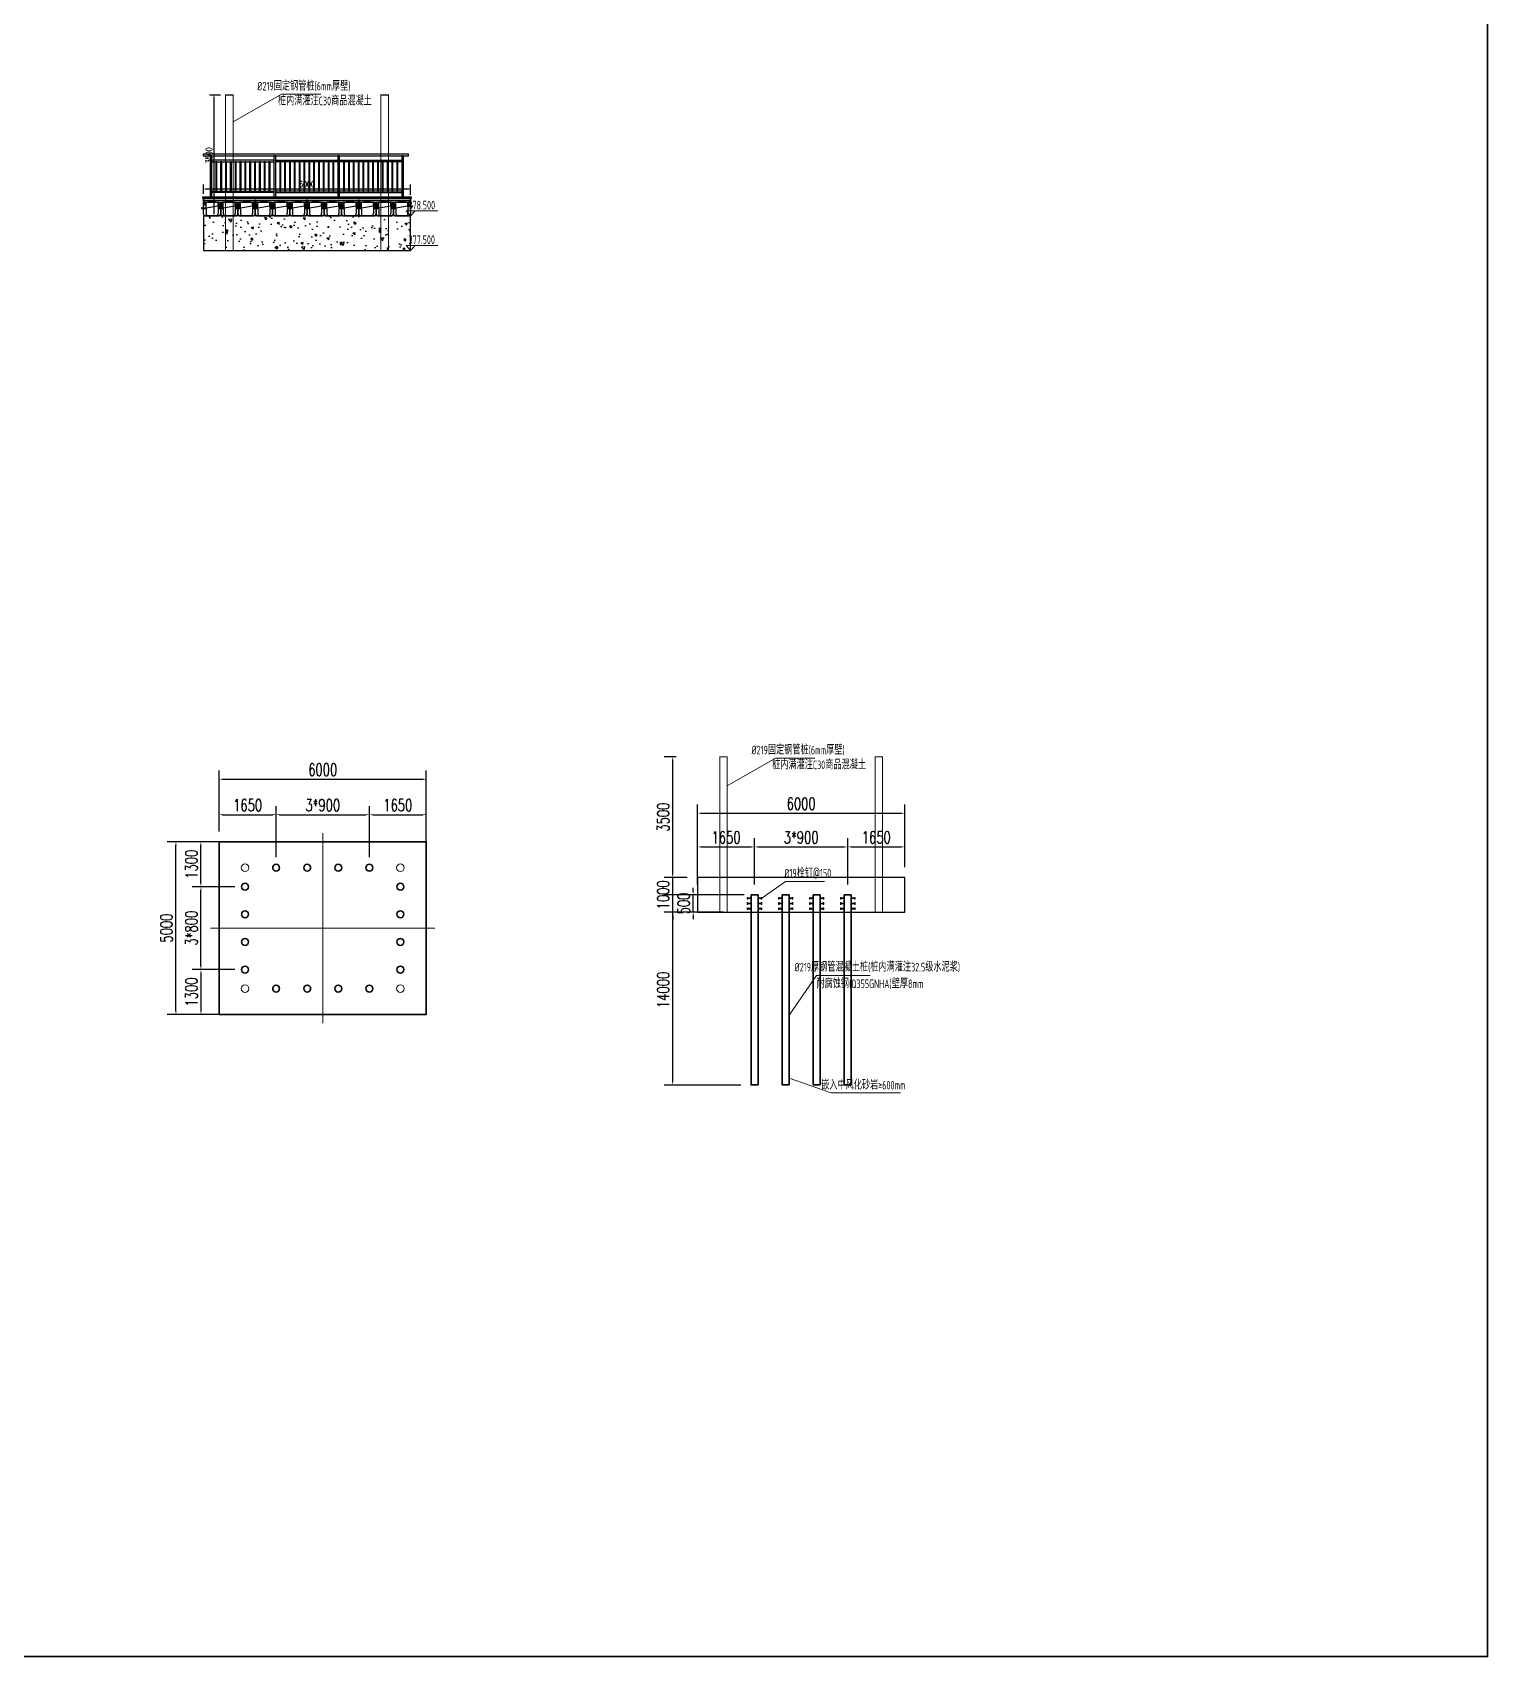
# Model space of a CAD drawing. Header units: millimetres. Extents: x -2430464 to 225692, y -180 to 1805330.
# Drawn here: x -767638 to -725498, y 716932 to 763958 of the extents above; entities that cross this region are included whole.
import ezdxf

# ---------------------------------------------------------------- set-up
doc = ezdxf.new("R2010")
doc.units = ezdxf.units.MM
doc.header["$LTSCALE"] = 1000
doc.linetypes.add('ACAD_ISO04W100', pattern=[30, 24, -3, 0, -3])
doc.layers.get('0').update_dxf_attribs({"linetype": 'CONTINUOUS'})
doc.layers.get('DEFPOINTS').update_dxf_attribs({"linetype": 'CONTINUOUS'})
for name, color, linetype in [('FT', 251, 'CONTINUOUS'), ('W-FLOAT_BOWL浮筒', 253, 'CONTINUOUS'), ('W-MOUNTING固定方式', 5, 'CONTINUOUS'), ('W-PLASTIC_RAILINGS塑木栏杆', 6, 'CONTINUOUS'), ('W-STEEL_FRAME钢架', 3, 'CONTINUOUS'), ('W-STEEL_KEEL钢龙骨', 5, 'CONTINUOUS'), ('W-WOOD_FLOOR木地板', 30, 'CONTINUOUS'), ('建筑', 7, 'CONTINUOUS')]:
    doc.layers.add(name, color=color, linetype=linetype)
for name, color, linetype, lineweight in [('工作线', 1, 'CONTINUOUS', 35), ('标注', 3, 'CONTINUOUS', 15), ('结构粗线', 4, 'CONTINUOUS', 35), ('结构细线', 7, 'CONTINUOUS', 18), ('轴线', 6, 'ACAD_ISO04W100', 13)]:
    doc.layers.add(name, color=color, linetype=linetype, lineweight=lineweight)
doc.styles.add('civil', font='tssdeng.shx', dxfattribs={"width": 0.7, "bigfont": 'hztxt.shx'})
doc.styles.add('STANDARD_T3', font='simplex.shx', dxfattribs={"width": 0.7, "bigfont": 'gbcbig.shx'})
doc.dimstyles.new('W&&100', dxfattribs={"dimtxt": 350, "dimasz": 100, "dimexe": 250, "dimexo": 300, "dimgap": 100, "dimtad": 1, "dimdec": 0, "dimzin": 0, "dimdsep": 46, "dimtxsty": 'STANDARD_T3', "dimcen": 0.09, "dimclrd": 1, "dimclre": 1, "dimclrt": 7, "dimazin": 2, "dimtfac": 1, "dimtdec": 0, "dimtix": 1, "dimtmove": 2, "dimatfit": 3, "dimfxl": 0, "dimtolj": 1, "dimtzin": 0, "dimarcsym": 0})
doc.dimstyles.new('W&&50', dxfattribs={"dimtxt": 175, "dimasz": 50, "dimexe": 125, "dimexo": 150, "dimgap": 50, "dimtad": 1, "dimdec": 0, "dimzin": 0, "dimdsep": 46, "dimtxsty": 'STANDARD_T3', "dimcen": 0.09, "dimclrd": 1, "dimclre": 1, "dimclrt": 7, "dimazin": 2, "dimtfac": 1, "dimtdec": 0, "dimtix": 1, "dimtmove": 2, "dimatfit": 3, "dimfxl": 0, "dimtolj": 1, "dimtzin": 0, "dimarcsym": 0})

# ---------------------------------------------------------------- blocks, each defined once
blk = doc.blocks.new('blhft')
at = {"layer": 'FT', "ltscale": 0.5}
for p, q in [((-302, 230), (-302, 220)), ((302, 284), (302, 274))]:
    blk.add_line(p, q, dxfattribs=at)
at = {"layer": 'FT'}
for p, q in [((-302, 226), (-174, 226)), ((-298, 234), (-184, 234)), ((-298, 216), (-184, 216)), ((-250, 234), (-250, 375)), ((-250, 70), (-250, 216)), ((-230, 395), (230, 395)), ((-208, 397), (208, 397)), ((-208, 397), (-208, 395)), ((-180, 0), (180, 0)), ((-174, 244), (-174, 375)), ((174, 280), (-174, 226)), ((-174, 206), (-174, 70)), ((174, 298), (174, 375)), ((174, 280), (302, 280)), ((174, 260), (174, 70)), ((184, 288), (298, 288)), ((184, 270), (298, 270)), ((208, 397), (208, 395)), ((250, 375), (250, 288)), ((250, 270), (250, 70))]:
    blk.add_line(p, q, dxfattribs=at)
at = {"layer": 'FT', "ltscale": 0.5}
for centre, start, end in [((-298, 230), 90, 180), ((298, 284), 0, 90)]:
    blk.add_arc(centre, 4, start, end, dxfattribs=at)
at = {"layer": 'FT'}
for centre, radius, start, end in [((-298, 220), 4, 180, 270), ((-230, 375), 20, 90, 180), ((-180, 70), 70, 180, 270), ((0, -1768), 2175, 84.5043, 95.4957), ((-184, 244), 10, 270, 0), ((-184, 206), 10, 0, 90), ((-154, 375), 20, 90, 180), ((-104, 70), 70, 180, 270), ((104, 70), 70, 270, 0), ((154, 375), 20, 0, 90), ((184, 298), 10, 180, 270), ((184, 260), 10, 90, 180), ((180, 70), 70, 270, 0), ((230, 375), 20, 0, 90), ((298, 274), 4, 270, 0)]:
    blk.add_arc(centre, radius, start, end, dxfattribs=at)
at = {"layer": 'FT', "extrusion": (0, 0, -1)}
blk.add_ellipse((-212, 375), major_axis=(-30.4, 0), ratio=0.921809, start_param=3.141593, end_param=6.283185, dxfattribs=at)
at = {"layer": 'FT'}
blk.add_ellipse((-212, 320), major_axis=(-16, 0), ratio=0.75, dxfattribs=at)
blk.add_ellipse((212, 375), major_axis=(30.4, 0.1), ratio=0.921809, start_param=3.141593, end_param=6.283185, dxfattribs=at)
at = {"layer": 'FT', "extrusion": (0, 0, -1)}
blk.add_ellipse((212, 320), major_axis=(16, 0), ratio=0.75, dxfattribs=at)
blk = doc.blocks.new('*U233')
at = {"layer": 'FT'}
blk.add_blockref('blhft', (0, -204), dxfattribs=at)
blk = doc.blocks.new('*U234')
at = {"layer": 'W-FLOAT_BOWL浮筒', "color": 0, "linetype": 'ByBlock', "lineweight": -2, "transparency": 16777216}
for p in [(0, 0), (500, 0), (1000, 0), (1500, 0), (2000, 0), (2500, 0), (3000, 0), (3500, 0), (4000, 0), (4500, 0), (5000, 0), (5500, 0)]:
    blk.add_blockref('*U233', p, dxfattribs=at)
blk = doc.blocks.new('*U231')
at = {"layer": 'W-STEEL_FRAME钢架'}
for points in [[(-20, 30), (-20, -30), (20, -30), (20, 30)], [(-17, 27), (-17, -27), (17, -27), (17, 27)]]:
    blk.add_lwpolyline(points, close=True, dxfattribs=at)
blk = doc.blocks.new('*U232')
at = {"layer": '建筑', "color": 0, "linetype": 'ByBlock', "lineweight": -2, "transparency": 16777216}
for p in [(0, 0), (1500, 0), (3000, 0)]:
    blk.add_blockref('*U231', p, dxfattribs=at)
blk = doc.blocks.new('*D244')
at = {"layer": 'DEFPOINTS', "color": 0, "transparency": 16777216}
for p in [(-762688, 759133), (-756688, 759427), (-756688, 759103)]:
    blk.add_point(p, dxfattribs=at)
at = {"layer": 'W-STEEL_FRAME钢架', "color": 1, "lineweight": -2, "transparency": 16777216}
for p, q in [((-762688, 759283), (-762688, 759552)), ((-756688, 759253), (-756688, 759552)), ((-762638, 759427), (-756738, 759427))]:
    blk.add_line(p, q, dxfattribs=at)
at = {"layer": 'W-STEEL_FRAME钢架', "color": 1, "transparency": 16777216}
for points in [[(-762638, 759436), (-762638, 759419), (-762688, 759427)], [(-756738, 759436), (-756738, 759419), (-756688, 759427)]]:
    blk.add_solid(points, dxfattribs=at)
at = {"layer": 'W-STEEL_FRAME钢架', "color": 7, "transparency": 16777216, "insert": (-759688, 759565), "char_height": 175, "attachment_point": 5, "style": 'STANDARD_T3'}
blk.add_mtext('\\A1;6000', dxfattribs=at)
blk = doc.blocks.new('dwwqq132')
at = {"layer": '结构细线'}
for p, q in [((82537, 14606), (82587, 14606)), ((82537, 14606), (82537, 14586)), ((82537, 14586), (82587, 14586)), ((82587, 14606), (82587, 14586))]:
    blk.add_line(p, q, dxfattribs=at)
blk.add_lwpolyline([(82552, 14496), (82572, 14496), (82572, 14586), (82552, 14586), (82552, 14496)], dxfattribs=at)
blk = doc.blocks.new('*U265')
at = {"layer": '结构粗线'}
blk.add_lwpolyline([(100, 2753), (-100, 2753), (-100, -2753), (100, -2753)], close=True, dxfattribs=at)
at = {"layer": '结构细线', "xscale": -1, "rotation": 90.00000000291814}
for p in [(14396, 85215), (14396, 85065), (14396, 84915)]:
    blk.add_blockref('dwwqq132', p, dxfattribs=at)
at = {"layer": '结构细线', "rotation": 269.9999999970818}
for p in [(-14396, 85215), (-14396, 85065), (-14396, 84915)]:
    blk.add_blockref('dwwqq132', p, dxfattribs=at)
blk = doc.blocks.new('*U266')
at = {"layer": '建筑', "color": 0, "linetype": 'ByBlock', "lineweight": -2, "transparency": 16777216}
for p in [(0, 0), (900, 0), (1800, 0), (2700, 0)]:
    blk.add_blockref('*U265', p, dxfattribs=at)
blk = doc.blocks.new('*D267')
at = {"layer": 'DEFPOINTS', "color": 0, "transparency": 16777216}
for p in [(-746726, 740375), (-748376, 738988), (-746726, 738988)]:
    blk.add_point(p, dxfattribs=at)
at = {"layer": '建筑', "color": 1, "lineweight": -2, "transparency": 16777216}
for p, q in [((-748376, 739288), (-748376, 740625)), ((-748276, 740375), (-746826, 740375)), ((-746726, 739288), (-746726, 740625))]:
    blk.add_line(p, q, dxfattribs=at)
at = {"layer": '建筑', "color": 1, "transparency": 16777216}
for points in [[(-748276, 740391), (-748276, 740358), (-748376, 740375)], [(-746826, 740391), (-746826, 740358), (-746726, 740375)]]:
    blk.add_solid(points, dxfattribs=at)
at = {"layer": '建筑', "color": 7, "transparency": 16777216, "insert": (-747551, 740650), "char_height": 350, "attachment_point": 5, "style": 'STANDARD_T3'}
blk.add_mtext('\\A1;1650', dxfattribs=at)
blk = doc.blocks.new('*D268')
at = {"layer": 'DEFPOINTS', "color": 0, "transparency": 16777216}
for p in [(-744026, 740375), (-746726, 738988), (-744026, 738988)]:
    blk.add_point(p, dxfattribs=at)
at = {"layer": '建筑', "color": 1, "lineweight": -2, "transparency": 16777216}
for p, q in [((-746726, 739288), (-746726, 740625)), ((-746626, 740375), (-744126, 740375)), ((-744026, 739288), (-744026, 740625))]:
    blk.add_line(p, q, dxfattribs=at)
at = {"layer": '建筑', "color": 1, "transparency": 16777216}
for points in [[(-746626, 740391), (-746626, 740358), (-746726, 740375)], [(-744126, 740391), (-744126, 740358), (-744026, 740375)]]:
    blk.add_solid(points, dxfattribs=at)
at = {"layer": '建筑', "color": 7, "transparency": 16777216, "insert": (-745376, 740650), "char_height": 350, "attachment_point": 5, "style": 'STANDARD_T3'}
blk.add_mtext('\\A1;3*900', dxfattribs=at)
blk = doc.blocks.new('*D269')
at = {"layer": 'DEFPOINTS', "color": 0, "transparency": 16777216}
for p in [(-742376, 740375), (-742376, 739488), (-744026, 738988)]:
    blk.add_point(p, dxfattribs=at)
at = {"layer": '建筑', "color": 1, "lineweight": -2, "transparency": 16777216}
for p, q in [((-744026, 739288), (-744026, 740625)), ((-743926, 740375), (-742476, 740375)), ((-742376, 739788), (-742376, 740625))]:
    blk.add_line(p, q, dxfattribs=at)
at = {"layer": '建筑', "color": 1, "transparency": 16777216}
for points in [[(-743926, 740391), (-743926, 740358), (-744026, 740375)], [(-742476, 740391), (-742476, 740358), (-742376, 740375)]]:
    blk.add_solid(points, dxfattribs=at)
at = {"layer": '建筑', "color": 7, "transparency": 16777216, "insert": (-743201, 740650), "char_height": 350, "attachment_point": 5, "style": 'STANDARD_T3'}
blk.add_mtext('\\A1;1650', dxfattribs=at)
blk = doc.blocks.new('*D270')
at = {"layer": 'DEFPOINTS', "color": 0, "transparency": 16777216}
for p in [(-749097, 739488), (-748376, 739488), (-748376, 738488)]:
    blk.add_point(p, dxfattribs=at)
at = {"layer": '建筑', "color": 1, "lineweight": -2, "transparency": 16777216}
for p, q in [((-748676, 739488), (-749347, 739488)), ((-749097, 739588), (-749097, 739688)), ((-749097, 738488), (-749097, 739488)), ((-748676, 738488), (-749347, 738488)), ((-749097, 738388), (-749097, 738288))]:
    blk.add_line(p, q, dxfattribs=at)
at = {"layer": '建筑', "color": 1, "transparency": 16777216}
for points in [[(-749114, 739588), (-749081, 739588), (-749097, 739488)], [(-749114, 738388), (-749081, 738388), (-749097, 738488)]]:
    blk.add_solid(points, dxfattribs=at)
at = {"layer": '建筑', "color": 7, "transparency": 16777216, "insert": (-749372, 738988), "char_height": 350, "attachment_point": 5, "rotation": 90, "style": 'STANDARD_T3'}
blk.add_mtext('\\A1;1000', dxfattribs=at)
blk = doc.blocks.new('*D271')
at = {"layer": 'DEFPOINTS', "color": 0, "transparency": 16777216}
for p in [(-748504, 738988), (-746726, 738988), (-747330, 738488)]:
    blk.add_point(p, dxfattribs=at)
at = {"layer": '建筑', "color": 1, "lineweight": -2, "transparency": 16777216}
for p, q in [((-747026, 738988), (-748754, 738988)), ((-748504, 739088), (-748504, 739188)), ((-748504, 738488), (-748504, 738988)), ((-747630, 738488), (-748754, 738488)), ((-748504, 738388), (-748504, 738288))]:
    blk.add_line(p, q, dxfattribs=at)
at = {"layer": '建筑', "color": 1, "transparency": 16777216}
for points in [[(-748521, 739088), (-748488, 739088), (-748504, 738988)], [(-748521, 738388), (-748488, 738388), (-748504, 738488)]]:
    blk.add_solid(points, dxfattribs=at)
at = {"layer": '建筑', "color": 7, "transparency": 16777216, "insert": (-748779, 738738), "char_height": 350, "attachment_point": 5, "rotation": 90, "style": 'STANDARD_T3'}
blk.add_mtext('\\A1;500', dxfattribs=at)
blk = doc.blocks.new('*D272')
at = {"layer": 'DEFPOINTS', "color": 0, "transparency": 16777216}
for p in [(-742376, 741351), (-748376, 739988), (-742376, 739988)]:
    blk.add_point(p, dxfattribs=at)
at = {"layer": '建筑', "color": 1, "lineweight": -2, "transparency": 16777216}
for p, q in [((-748376, 740288), (-748376, 741601)), ((-748276, 741351), (-742476, 741351)), ((-742376, 740288), (-742376, 741601))]:
    blk.add_line(p, q, dxfattribs=at)
at = {"layer": '建筑', "color": 1, "transparency": 16777216}
for points in [[(-748276, 741367), (-748276, 741334), (-748376, 741351)], [(-742476, 741367), (-742476, 741334), (-742376, 741351)]]:
    blk.add_solid(points, dxfattribs=at)
at = {"layer": '建筑', "color": 7, "transparency": 16777216, "insert": (-745376, 741626), "char_height": 350, "attachment_point": 5, "style": 'STANDARD_T3'}
blk.add_mtext('\\A1;6000', dxfattribs=at)
blk = doc.blocks.new('*D273')
at = {"layer": 'DEFPOINTS', "color": 0, "transparency": 16777216}
for p in [(-760582, 741309), (-762232, 740524), (-760582, 739774)]:
    blk.add_point(p, dxfattribs=at)
at = {"layer": '建筑', "color": 1, "lineweight": -2, "transparency": 16777216}
for p, q in [((-762232, 740824), (-762232, 741559)), ((-762132, 741309), (-760682, 741309)), ((-760582, 740074), (-760582, 741559))]:
    blk.add_line(p, q, dxfattribs=at)
at = {"layer": '建筑', "color": 1, "transparency": 16777216}
for points in [[(-762132, 741325), (-762132, 741292), (-762232, 741309)], [(-760682, 741325), (-760682, 741292), (-760582, 741309)]]:
    blk.add_solid(points, dxfattribs=at)
at = {"layer": '建筑', "color": 7, "transparency": 16777216, "insert": (-761407, 741584), "char_height": 350, "attachment_point": 5, "style": 'STANDARD_T3'}
blk.add_mtext('\\A1;1650', dxfattribs=at)
blk = doc.blocks.new('*D274')
at = {"layer": 'DEFPOINTS', "color": 0, "transparency": 16777216}
for p in [(-757882, 741309), (-760582, 739774), (-757882, 739774)]:
    blk.add_point(p, dxfattribs=at)
at = {"layer": '建筑', "color": 1, "lineweight": -2, "transparency": 16777216}
for p, q in [((-760582, 740074), (-760582, 741559)), ((-760482, 741309), (-757982, 741309)), ((-757882, 740074), (-757882, 741559))]:
    blk.add_line(p, q, dxfattribs=at)
at = {"layer": '建筑', "color": 1, "transparency": 16777216}
for points in [[(-760482, 741325), (-760482, 741292), (-760582, 741309)], [(-757982, 741325), (-757982, 741292), (-757882, 741309)]]:
    blk.add_solid(points, dxfattribs=at)
at = {"layer": '建筑', "color": 7, "transparency": 16777216, "insert": (-759232, 741584), "char_height": 350, "attachment_point": 5, "style": 'STANDARD_T3'}
blk.add_mtext('\\A1;3*900', dxfattribs=at)
blk = doc.blocks.new('*D275')
at = {"layer": 'DEFPOINTS', "color": 0, "transparency": 16777216}
for p in [(-756232, 741309), (-757882, 739774), (-756232, 739675)]:
    blk.add_point(p, dxfattribs=at)
at = {"layer": '建筑', "color": 1, "lineweight": -2, "transparency": 16777216}
for p, q in [((-757882, 740074), (-757882, 741559)), ((-757782, 741309), (-756332, 741309)), ((-756232, 739975), (-756232, 741559))]:
    blk.add_line(p, q, dxfattribs=at)
at = {"layer": '建筑', "color": 1, "transparency": 16777216}
for points in [[(-757782, 741325), (-757782, 741292), (-757882, 741309)], [(-756332, 741325), (-756332, 741292), (-756232, 741309)]]:
    blk.add_solid(points, dxfattribs=at)
at = {"layer": '建筑', "color": 7, "transparency": 16777216, "insert": (-757057, 741584), "char_height": 350, "attachment_point": 5, "style": 'STANDARD_T3'}
blk.add_mtext('\\A1;1650', dxfattribs=at)
blk = doc.blocks.new('*D276')
at = {"layer": 'DEFPOINTS', "color": 0, "transparency": 16777216}
for p in [(-756232, 742336), (-762232, 740524), (-756232, 740524)]:
    blk.add_point(p, dxfattribs=at)
at = {"layer": '建筑', "color": 1, "lineweight": -2, "transparency": 16777216}
for p, q in [((-762232, 740824), (-762232, 742586)), ((-756232, 740824), (-756232, 742586)), ((-762132, 742336), (-756332, 742336))]:
    blk.add_line(p, q, dxfattribs=at)
at = {"layer": '建筑', "color": 1, "transparency": 16777216}
for points in [[(-762132, 742352), (-762132, 742319), (-762232, 742336)], [(-756332, 742352), (-756332, 742319), (-756232, 742336)]]:
    blk.add_solid(points, dxfattribs=at)
at = {"layer": '建筑', "color": 7, "transparency": 16777216, "insert": (-759232, 742611), "char_height": 350, "attachment_point": 5, "style": 'STANDARD_T3'}
blk.add_mtext('\\A1;6000', dxfattribs=at)
blk = doc.blocks.new('*D277')
at = {"layer": 'DEFPOINTS', "color": 0, "transparency": 16777216}
for p in [(-761482, 736824), (-762759, 735524), (-761482, 735524)]:
    blk.add_point(p, dxfattribs=at)
at = {"layer": '建筑', "color": 1, "lineweight": -2, "transparency": 16777216}
for p, q in [((-761782, 736824), (-763009, 736824)), ((-762759, 736724), (-762759, 735624)), ((-761782, 735524), (-763009, 735524))]:
    blk.add_line(p, q, dxfattribs=at)
at = {"layer": '建筑', "color": 1, "transparency": 16777216}
for points in [[(-762776, 736724), (-762742, 736724), (-762759, 736824)], [(-762776, 735624), (-762742, 735624), (-762759, 735524)]]:
    blk.add_solid(points, dxfattribs=at)
at = {"layer": '建筑', "color": 7, "transparency": 16777216, "insert": (-763034, 736174), "char_height": 350, "attachment_point": 5, "rotation": 90, "style": 'STANDARD_T3'}
blk.add_mtext('\\A1;1300', dxfattribs=at)
blk = doc.blocks.new('*D278')
at = {"layer": 'DEFPOINTS', "color": 0, "transparency": 16777216}
for p in [(-762759, 739224), (-761482, 739224), (-761482, 736824)]:
    blk.add_point(p, dxfattribs=at)
at = {"layer": '建筑', "color": 1, "lineweight": -2, "transparency": 16777216}
for p, q in [((-761782, 739224), (-763009, 739224)), ((-762759, 736924), (-762759, 739124)), ((-761782, 736824), (-763009, 736824))]:
    blk.add_line(p, q, dxfattribs=at)
at = {"layer": '建筑', "color": 1, "transparency": 16777216}
for points in [[(-762776, 739124), (-762742, 739124), (-762759, 739224)], [(-762776, 736924), (-762742, 736924), (-762759, 736824)]]:
    blk.add_solid(points, dxfattribs=at)
at = {"layer": '建筑', "color": 7, "transparency": 16777216, "insert": (-763034, 738024), "char_height": 350, "attachment_point": 5, "rotation": 90, "style": 'STANDARD_T3'}
blk.add_mtext('\\A1;3*800', dxfattribs=at)
blk = doc.blocks.new('*D279')
at = {"layer": 'DEFPOINTS', "color": 0, "transparency": 16777216}
for p in [(-762759, 740524), (-761474, 740524), (-761482, 739224)]:
    blk.add_point(p, dxfattribs=at)
at = {"layer": '建筑', "color": 1, "lineweight": -2, "transparency": 16777216}
for p, q in [((-761774, 740524), (-763009, 740524)), ((-762759, 739324), (-762759, 740424)), ((-761782, 739224), (-763009, 739224))]:
    blk.add_line(p, q, dxfattribs=at)
at = {"layer": '建筑', "color": 1, "transparency": 16777216}
for points in [[(-762776, 740424), (-762742, 740424), (-762759, 740524)], [(-762776, 739324), (-762742, 739324), (-762759, 739224)]]:
    blk.add_solid(points, dxfattribs=at)
at = {"layer": '建筑', "color": 7, "transparency": 16777216, "insert": (-763034, 739874), "char_height": 350, "attachment_point": 5, "rotation": 90, "style": 'STANDARD_T3'}
blk.add_mtext('\\A1;1300', dxfattribs=at)
blk = doc.blocks.new('*D280')
at = {"layer": 'DEFPOINTS', "color": 0, "transparency": 16777216}
for p in [(-763483, 740524), (-762232, 740524), (-762232, 735524)]:
    blk.add_point(p, dxfattribs=at)
at = {"layer": '建筑', "color": 1, "lineweight": -2, "transparency": 16777216}
for p, q in [((-762532, 740524), (-763733, 740524)), ((-763483, 735624), (-763483, 740424)), ((-762532, 735524), (-763733, 735524))]:
    blk.add_line(p, q, dxfattribs=at)
at = {"layer": '建筑', "color": 1, "transparency": 16777216}
for points in [[(-763500, 740424), (-763466, 740424), (-763483, 740524)], [(-763500, 735624), (-763466, 735624), (-763483, 735524)]]:
    blk.add_solid(points, dxfattribs=at)
at = {"layer": '建筑', "color": 7, "transparency": 16777216, "insert": (-763758, 738024), "char_height": 350, "attachment_point": 5, "rotation": 90, "style": 'STANDARD_T3'}
blk.add_mtext('\\A1;5000', dxfattribs=at)
blk = doc.blocks.new('*D345')
at = {"layer": 'DEFPOINTS', "color": 0, "transparency": 16777216}
for p in [(-749097, 738988), (-746826, 738988), (-746826, 733481)]:
    blk.add_point(p, dxfattribs=at)
at = {"layer": '建筑', "color": 1, "lineweight": -2, "transparency": 16777216}
for p, q in [((-747126, 738988), (-749347, 738988)), ((-749097, 733581), (-749097, 738888)), ((-747126, 733481), (-749347, 733481))]:
    blk.add_line(p, q, dxfattribs=at)
at = {"layer": '建筑', "color": 1, "transparency": 16777216}
for points in [[(-749114, 738888), (-749081, 738888), (-749097, 738988)], [(-749114, 733581), (-749081, 733581), (-749097, 733481)]]:
    blk.add_solid(points, dxfattribs=at)
at = {"layer": '建筑', "color": 7, "transparency": 16777216, "insert": (-749372, 736234), "char_height": 350, "attachment_point": 5, "rotation": 90, "style": 'STANDARD_T3'}
blk.add_mtext('\\A1;14000', dxfattribs=at)
blk = doc.blocks.new('*D409')
at = {"layer": 'DEFPOINTS', "color": 0, "transparency": 16777216}
for p in [(-749097, 742988), (-747735, 742988), (-747735, 739488)]:
    blk.add_point(p, dxfattribs=at)
at = {"layer": 'W-FLOAT_BOWL浮筒', "color": 1, "lineweight": -2, "transparency": 16777216}
for p, q in [((-748997, 742988), (-749347, 742988)), ((-749097, 739588), (-749097, 742888)), ((-748997, 739488), (-749347, 739488))]:
    blk.add_line(p, q, dxfattribs=at)
at = {"layer": 'W-FLOAT_BOWL浮筒', "color": 1, "transparency": 16777216}
for points in [[(-749114, 742888), (-749081, 742888), (-749097, 742988)], [(-749114, 739588), (-749081, 739588), (-749097, 739488)]]:
    blk.add_solid(points, dxfattribs=at)
at = {"layer": 'W-FLOAT_BOWL浮筒', "color": 7, "transparency": 16777216, "insert": (-749372, 741238), "char_height": 350, "attachment_point": 5, "rotation": 90, "style": 'STANDARD_T3'}
blk.add_mtext('\\A1;3500', dxfattribs=at)
blk = doc.blocks.new('*D421')
at = {"layer": 'DEFPOINTS', "color": 0, "transparency": 16777216}
for p in [(-762047, 762148), (-762388, 758648), (-762041, 758648)]:
    blk.add_point(p, dxfattribs=at)
at = {"layer": 'W-STEEL_FRAME钢架', "color": 1, "lineweight": -2, "transparency": 16777216}
for p, q in [((-762197, 762148), (-762513, 762148)), ((-762388, 762098), (-762388, 758698)), ((-762191, 758648), (-762513, 758648))]:
    blk.add_line(p, q, dxfattribs=at)
at = {"layer": 'W-STEEL_FRAME钢架', "color": 1, "transparency": 16777216}
for points in [[(-762397, 762098), (-762380, 762098), (-762388, 762148)], [(-762397, 758698), (-762380, 758698), (-762388, 758648)]]:
    blk.add_solid(points, dxfattribs=at)
at = {"layer": 'W-STEEL_FRAME钢架', "color": 7, "transparency": 16777216, "insert": (-762526, 760398), "char_height": 175, "attachment_point": 5, "rotation": 90, "style": 'STANDARD_T3'}
blk.add_mtext('\\A1;3500', dxfattribs=at)
blk = doc.blocks.new('*U2066')
at = {"layer": 'W-PLASTIC_RAILINGS塑木栏杆'}
blk.add_lwpolyline([(-15, -425), (15, -425), (15, 425), (-15, 425)], close=True, dxfattribs=at)
blk = doc.blocks.new('*U2067')
at = {"color": 0, "linetype": 'ByBlock', "lineweight": -2, "transparency": 16777216}
for p in [(0, 0), (140, 0), (280, 0), (420, 0), (560, 0), (700, 0), (840, 0), (980, 0), (1120, 0), (1260, 0), (1400, 0), (1540, 0)]:
    blk.add_blockref('*U2066', p, dxfattribs=at)
blk = doc.blocks.new('*U2068')
at = {"layer": 'W-PLASTIC_RAILINGS塑木栏杆'}
blk.add_lwpolyline([(-15, -425), (15, -425), (15, 425), (-15, 425)], close=True, dxfattribs=at)
blk = doc.blocks.new('*U2063')
at = {"color": 0, "linetype": 'ByBlock', "lineweight": -2, "transparency": 16777216}
for p in [(0, 0), (140, 0), (280, 0), (420, 0), (560, 0), (700, 0), (840, 0), (980, 0), (1120, 0), (1260, 0), (1400, 0), (1540, 0)]:
    blk.add_blockref('*U2068', p, dxfattribs=at)
blk = doc.blocks.new('*U2064')
at = {"layer": 'W-PLASTIC_RAILINGS塑木栏杆'}
blk.add_lwpolyline([(-15, -425), (15, -425), (15, 425), (-15, 425)], close=True, dxfattribs=at)
blk = doc.blocks.new('*U2065')
at = {"color": 0, "linetype": 'ByBlock', "lineweight": -2, "transparency": 16777216}
for p in [(0, 0), (140, 0), (280, 0), (420, 0), (560, 0), (700, 0), (840, 0), (980, 0), (1120, 0), (1260, 0), (1400, 0), (1540, 0)]:
    blk.add_blockref('*U2064', p, dxfattribs=at)

msp = doc.modelspace()

# ---------------------------------------------------------------- hatches: boundary and pattern name
at = {"layer": 'W-WOOD_FLOOR木地板'}
h = msp.add_hatch(dxfattribs=at)
h.set_pattern_fill('木纹03', color=256, scale=100, angle=90)
h.set_pattern_definition([(90, (-2840001.98, -1090241.3), (-200, 200), [10, -190]), (180, (-2840071.98, -1090161.3), (-200, -200), [20, -180]), (135, (-2840051.98, -1090201.3), (-199.998082, 1e-14), [14.14, -42.42, 14.14, -28.28, 99, -85]), (135, (-2839991.98, -1090251.3), (-200, 1e-14), [14.142, -28.284, 14.142, -226.2]), (135, (-2840011.98, -1090181.3), (-200, 1e-14), [14.142, -268.700712]), (135, (-2840001.98, -1090161.3), (-200, 1e-14), [14.142, -268.700712]), (135, (-2840021.98, -1090191.3), (-200, 1e-14), [14.142, -268.700712]), (135, (-2840031.98, -1090201.3), (-200, 1e-14), [28.284, -254.558712]), (135, (-2840181.98, -1090151.3), (-200, 1e-14), [28.284, -254.558712]), (135, (-2840041.98, -1090221.3), (-200, 1e-14), [56.568, -226.274712]), (135, (-2840051.98, -1090231.3), (-200, 1e-14), [56.568, -226.274712]), (135, (-2840111.98, -1090101.3), (-200, 1e-14), [56.568, -226.274712]), (135, (-2840071.98, -1090241.3), (-200, 1e-14), [42.4264, -240.416312]), (135, (-2840101.98, -1090281.3), (-200, 1e-14), [42.4264, -240.416312]), (135, (-2840081.98, -1090261.3), (-200, 1e-14), [42.4264, -240.416312]), (135, (-2840141.98, -1090131.3), (-200, 1e-14), [70.71068, -212.132032]), (135, (-2840151.98, -1090151.3), (-200, 1e-14), [70.71068, -212.132032]), (135, (-2840101.98, -1090131.3), (-200, 1e-14), [98.994949, -183.847763]), (116.5650512, (-2840021.98, -1090221.3), (-8e-08, 200), [22.360678, -424.852916]), (116.5650512, (-2840081.98, -1090181.3), (-8e-08, 200), [22.360678, -424.852916]), (116.5650512, (-2840061.98, -1090191.3), (-8e-08, 200), [22.360678, -424.852916]), (116.5650512, (-2840001.98, -1090231.3), (-8e-08, 200), [44.72136, -402.492235]), (116.5650512, (-2840091.98, -1090191.3), (-8e-08, 200), [67.082039, -380.131556]), (116.5650512, (-2840101.98, -1090211.3), (-8e-08, 200), [89.442719, -357.770876]), (116.5650512, (-2840111.98, -1090231.3), (-8e-08, 200), [89.442719, -357.770876]), (116.5650512, (-2840171.98, -1090261.3), (-8e-08, 200), [89.442719, -357.770876]), (116.5650512, (-2840151.98, -1090261.3), (-8e-08, 200), [111.8034, -335.410195]), (116.5650512, (-2840131.98, -1090251.3), (-8e-08, 200), [111.8034, -335.410195]), (153.434949, (-2840051.98, -1090181.3), (-200, 1e-08), [22.360678, -424.852916]), (153.434949, (-2840031.98, -1090211.3), (-200, 1e-08), [22.360678, -424.852916]), (153.434949, (-2840001.98, -1090241.3), (-200, 1e-08), [44.72136, -402.492235]), (153.434949, (-2840031.98, -1090181.3), (-200, 1e-08), [44.72136, -402.492235]), (153.434949, (-2839991.98, -1090261.3), (-200, 1e-08), [67.082039, -380.131556]), (153.434949, (-2839991.98, -1090281.3), (-200, 1e-08), [89.442719, -357.770876]), (153.434949, (-2840001.98, -1090101.3), (-200, 1e-08), [89.442719, -357.770876]), (153.434949, (-2840021.98, -1090171.3), (-200, 1e-08), [89.442719, -357.770876]), (153.434949, (-2840001.98, -1090131.3), (-200, 1e-08), [111.8034, -335.410195]), (153.434949, (-2840011.98, -1090151.3), (-200, 1e-08), [111.8034, -335.410195])])
h.paths.add_polyline_path([(-756656.58, 759162.54), (-756656.58, 759187.54), (-762716.88, 759187.54), (-762716.88, 759162.54)])
at = {"layer": '建筑'}
h = msp.add_hatch(dxfattribs=at)
h.set_pattern_fill('混凝土', color=256, scale=100, angle=90)
h.set_pattern_definition([(140, (-3011879, -1036511.8), (62.75213, 717.26018), [75, -825]), (85, (-3011879, -1036511.8), (-752.19213, -138.75133), [60, -660]), (190.4514, (-3011873.75, -1036452), (-689.43954, 578.50938), [63.74019, -701.14211]), (136.1842, (-3012079, -1036511.8), (165.51901, 1067.24105), [112.5, -1237.5]), (186.6356, (-3012065.2, -1036422.9), (-974.11787, 934.6627), [95.6103, -1051.713]), (81.1842, (-3012079, -1036511.8), (-974.1186, 934.66195), [90, -990]), (111, (-3012029, -1036411.8), (402.61889, 596.90705), [75, -825]), (56, (-3012029, -1036411.8), (-725.15005, 243.31533), [60, -660]), (161.4514, (-3011995.4, -1036362.05), (-322.5305, 840.22263), [63.74019, -701.14211]), (127.5, (-3011878.98, -1036511.8), (-332.893854, 12.159855), [0, -652, 0, -670, 0, -662.5]), (97.5, (-3011878.98, -1036511.8), (-394.41171, 263.069537), [0, -382, 0, -637, 0, -252.5]), (57.5, (-3011878.98, -1036734.8), (22.554872, 533.822436), [0, -250, 0, -780, 0, -1035]), (47.5, (-3011879, -1036834.8), (-100.10498, 583.18617), [0, -325, 0, -518, 0, -735])])
h.paths.add_polyline_path([(-762687.23, 758647.54), (-762687.23, 757647.54), (-756687.23, 757647.54), (-756687.23, 758647.54)])

# ---------------------------------------------------------------- linework, layer by layer
at = {"layer": 'W-MOUNTING固定方式', "color": 4, "const_width": 30}
for points in [[(-762046.73, 757647.54), (-761827.73, 757647.54), (-761827.73, 762147.95), (-762046.73, 762147.95)], [(-757327.73, 757647.54), (-757546.73, 757647.54), (-757546.73, 762147.95), (-757327.73, 762147.95)], [(-747735.48, 738487.7), (-747516.48, 738487.7), (-747516.48, 742988.12), (-747735.48, 742988.12)], [(-743016.48, 738487.7), (-743235.48, 738487.7), (-743235.48, 742988.12), (-743016.48, 742988.12)]]:
    msp.add_lwpolyline(points, close=True, dxfattribs=at)
at = {"layer": 'W-PLASTIC_RAILINGS塑木栏杆'}
for points in [[(-762693.36, 760387.54), (-756743.36, 760387.54), (-756743.36, 760437.54), (-762693.36, 760437.54)], [(-762493.36, 759187.54), (-762443.36, 759187.54), (-762443.36, 760387.54), (-762493.36, 760387.54)], [(-762443.36, 760217.54), (-760643.36, 760217.54), (-760643.36, 760257.54), (-762443.36, 760257.54)], [(-760643.36, 759187.54), (-760593.36, 759187.54), (-760593.36, 760387.54), (-760643.36, 760387.54)], [(-758793.36, 760217.54), (-760593.36, 760217.54), (-760593.36, 760257.54), (-758793.36, 760257.54)], [(-758793.36, 759187.54), (-758743.36, 759187.54), (-758743.36, 760387.54), (-758793.36, 760387.54)], [(-756943.36, 760217.54), (-758743.36, 760217.54), (-758743.36, 760257.54), (-756943.36, 760257.54)], [(-756943.36, 759187.54), (-756893.36, 759187.54), (-756893.36, 760387.54), (-756943.36, 760387.54)], [(-762443.36, 759367.54), (-760643.36, 759367.54), (-760643.36, 759327.54), (-762443.36, 759327.54)], [(-758793.36, 759367.54), (-760593.36, 759367.54), (-760593.36, 759327.54), (-758793.36, 759327.54)], [(-756943.36, 759367.54), (-758743.36, 759367.54), (-758743.36, 759327.54), (-756943.36, 759327.54)]]:
    msp.add_lwpolyline(points, close=True, dxfattribs=at)
at = {"layer": 'W-STEEL_FRAME钢架'}
for points in [[(-762681.88, 759149.98, -0.34343236), (-762673.69, 759156.54), (-762636.29, 759156.54, 0.33718106), (-762629.88, 759161.68), (-762629.88, 759162.54), (-762681.88, 759162.54), (-762681.88, 759162.54), (-762687.88, 759162.54), (-762687.88, 759042.54), (-762681.88, 759042.54), (-762681.88, 759042.54), (-762629.88, 759042.54), (-762629.88, 759043.39, 0.33718106), (-762636.29, 759048.54), (-762673.69, 759048.54, -0.34343236), (-762681.88, 759055.1)], [(-756693.58, 759149.98, 0.34343236), (-756701.77, 759156.54), (-756739.17, 759156.54, -0.33718106), (-756745.58, 759161.68), (-756745.58, 759162.54), (-756693.58, 759162.54), (-756693.58, 759162.54), (-756687.58, 759162.54), (-756687.58, 759042.54), (-756693.58, 759042.54), (-756693.58, 759042.54), (-756745.58, 759042.54), (-756745.58, 759043.39, -0.33718106), (-756739.17, 759048.54), (-756701.77, 759048.54, 0.34343236), (-756693.58, 759055.1)]]:
    msp.add_lwpolyline(points, format="xyb", close=True, dxfattribs=at)
at = {"layer": 'W-STEEL_KEEL钢龙骨'}
msp.add_lwpolyline([(-762681.88, 759102.54), (-756692.58, 759102.54), (-756692.58, 759162.54), (-762681.88, 759162.54)], close=True, dxfattribs=at)
at = {"layer": 'W-WOOD_FLOOR木地板'}
msp.add_lwpolyline([(-762716.88, 759162.54), (-756656.58, 759162.54), (-756656.58, 759187.54), (-762716.88, 759187.54)], close=True, dxfattribs=at)
at = {"layer": '工作线'}
msp.add_lwpolyline([(-809778.48, 807639.7), (-725497.98, 807639.7), (-725497.98, 716932.2), (-809778.48, 716932.2)], close=True, dxfattribs=at)
at = {"layer": '建筑'}
for points in [[(-762687.23, 757647.54), (-756687.23, 757647.54), (-756687.23, 758647.54), (-762687.23, 758647.54)], [(-748375.98, 738487.7), (-742375.98, 738487.7), (-742375.98, 739487.7), (-748375.98, 739487.7)]]:
    msp.add_lwpolyline(points, close=True, dxfattribs=at)
at = {"layer": '标注'}
for p, q in [((-756687.23, 758647.54), (-756818.05, 758789.98)), ((-756818.05, 758789.98), (-755896.94, 758789.98)), ((-756687.23, 758647.54), (-756556.41, 758789.98)), ((-756687.23, 757647.54), (-756818.05, 757789.98)), ((-756818.05, 757789.98), (-755896.94, 757789.98)), ((-756687.23, 757647.54), (-756556.41, 757789.98))]:
    msp.add_line(p, q, dxfattribs=at)
for points in [[(-761827.73, 761371.7), (-760425.9, 762172.5), (-759289.46, 762172.5)], [(-747516.48, 742147.7), (-746114.65, 742948.5), (-744978.21, 742948.5)], [(-746515.98, 738887.7), (-745832.82, 739377.96), (-744696.37, 739377.96)], [(-745725.98, 735504.2), (-744933.57, 736656.85), (-743381.24, 736656.85)], [(-745725.98, 733679.74), (-744507.65, 733255.14), (-742495.15, 733255.14)]]:
    msp.add_lwpolyline(points, dxfattribs=at)
at = {"layer": '结构粗线'}
msp.add_lwpolyline([(-762231.83, 740523.85), (-756231.83, 740523.85), (-756231.83, 735523.85), (-762231.83, 735523.85), (-762231.83, 740523.85)], dxfattribs=at)
for centre in [(-760581.83, 739773.85), (-759681.83, 739773.85), (-758781.83, 739773.85), (-757881.83, 739773.85), (-761481.83, 739223.85), (-756981.83, 739223.85), (-761481.83, 738423.85), (-756981.83, 738423.85), (-761481.83, 737623.85), (-756981.83, 737623.85), (-761481.83, 736823.85), (-756981.83, 736823.85), (-760581.83, 736273.85), (-759681.83, 736273.85), (-758781.83, 736273.85), (-757881.83, 736273.85)]:
    msp.add_circle(centre, 100, dxfattribs=at)
at = {"layer": '结构细线'}
for centre in [(-761481.83, 739773.85), (-756981.83, 739773.85), (-761481.83, 736273.85), (-756981.83, 736273.85)]:
    msp.add_circle(centre, 109.5, dxfattribs=at)
at = {"layer": '轴线', "ltscale": 25}
for p, q in [((-759231.83, 740773.85), (-759231.83, 735273.85)), ((-762481.83, 738023.85), (-755981.83, 738023.85))]:
    msp.add_line(p, q, dxfattribs=at)

# ---------------------------------------------------------------- block references
at = {"color": 1}
for name, p in [('*U2067', (-762313.36, 759792.54)), ('*U2063', (-760463.36, 759792.54)), ('*U2065', (-758613.36, 759792.54))]:
    msp.add_blockref(name, p, dxfattribs=at)
at = {"layer": 'W-FLOAT_BOWL浮筒'}
msp.add_blockref('*U234', (-762437.21, 758851.04), dxfattribs=at)
at = {"layer": '建筑'}
for name, p in [('*U232', (-761187.23, 759072.49)), ('*U266', (-746725.98, 736234.49))]:
    msp.add_blockref(name, p, dxfattribs=at)

# ---------------------------------------------------------------- texts
at = {"layer": '标注', "char_height": 250, "attachment_point": 5, "style": 'civil'}
for s, insert in [('\\A1;%%C219固定钢管桩(6mm厚壁)', (-759776.2, 762390.96)), ('\\A1;桩内满灌注C30商品混凝土', (-759168.79, 761972.67)), ('\\A1;378.500', (-756364.93, 758959.21)), ('\\A1;377.500', (-756364.93, 757959.21)), ('\\A1;%%C219固定钢管桩(6mm厚壁)', (-745464.95, 743166.96)), ('\\A1;桩内满灌注C30商品混凝土', (-744857.54, 742748.67)), ('\\A1;%%C19栓钉@150', (-745183.12, 739596.42)), ('\\A1;%%C219厚钢管混凝土桩(桩内满灌注32.5级水泥浆)', (-743170.18, 736881.62)), ('\\A1;耐腐蚀钢(Q355GNHA)壁厚8mm', (-743382.91, 736399.55)), ('\\A1;嵌入中风化砂岩≥600mm', (-743574.59, 733473.6))]:
    msp.add_mtext(s, dxfattribs=dict(at, insert=insert))

# ---------------------------------------------------------------- dimensions: what is measured, and where the dimension line sits
at = {"layer": 'W-FLOAT_BOWL浮筒'}
dim = msp.add_linear_dim(base=(-749097.48, 742988.12), p1=(-747735.48, 739487.7), p2=(-747735.48, 742988.12), angle=90, dimstyle='W&&100', override={"dimfxlon": 1, "dimarcsym": 2}, dxfattribs=at)
dim.commit()
dim.dimension.update_dxf_attribs({"geometry": '*D409', "text_midpoint": (-749372.48, 741237.91)})
at = {"layer": 'W-STEEL_FRAME钢架'}
dim = msp.add_linear_dim(base=(-762388.48, 758647.54), p1=(-762046.73, 762147.95), p2=(-762041.5, 758647.54), angle=90, dimstyle='W&&50', dxfattribs=at)
dim.commit()
dim.dimension.update_dxf_attribs({"geometry": '*D421', "text_midpoint": (-762525.98, 760397.74)})
dim = msp.add_linear_dim(base=(-756687.58, 759427.2), p1=(-762687.88, 759132.54), p2=(-756687.58, 759102.54), dimstyle='W&&50', dxfattribs=at)
dim.commit()
dim.dimension.update_dxf_attribs({"geometry": '*D244', "text_midpoint": (-759687.73, 759564.7)})
at = {"layer": '建筑'}
for base, p1, p2, picture, middle in [((-756231.83, 742335.7), (-762231.83, 740523.85), (-756231.83, 740523.85), '*D276', (-759231.83, 742610.7)), ((-760581.83, 741308.7), (-762231.83, 740523.85), (-760581.83, 739773.85), '*D273', (-761406.83, 741583.7)), ((-756231.83, 741308.7), (-757881.83, 739773.85), (-756231.83, 739674.7), '*D275', (-757056.83, 741583.7)), ((-742375.98, 741350.7), (-748375.98, 739987.7), (-742375.98, 739987.7), '*D272', (-745375.98, 741625.7)), ((-746725.98, 740374.7), (-748375.98, 738987.7), (-746725.98, 738987.7), '*D267', (-747550.98, 740649.7)), ((-742375.98, 740374.7), (-744025.98, 738987.7), (-742375.98, 739487.7), '*D269', (-743200.98, 740649.7))]:
    dim = msp.add_linear_dim(base=base, p1=p1, p2=p2, dimstyle='W&&100', dxfattribs=at)
    dim.commit()
    dim.dimension.update_dxf_attribs({"geometry": picture, "text_midpoint": middle})
for base, p1, p2, picture, middle in [((-757881.83, 741308.7), (-760581.83, 739773.85), (-757881.83, 739773.85), '*D274', (-759231.83, 741583.7)), ((-744025.98, 740374.7), (-746725.98, 738987.7), (-744025.98, 738987.7), '*D268', (-745375.98, 740649.7))]:
    dim = msp.add_linear_dim(base=base, p1=p1, p2=p2, text='3*900', dimstyle='W&&100', dxfattribs=at)
    dim.commit()
    dim.dimension.update_dxf_attribs({"geometry": picture, "text_midpoint": middle})
for base, p1, p2, picture, middle in [((-763482.98, 740523.85), (-762231.83, 735523.85), (-762231.83, 740523.85), '*D280', (-763757.98, 738023.85)), ((-762758.98, 740523.85), (-761481.83, 739223.85), (-761473.98, 740523.85), '*D279', (-763033.98, 739873.85)), ((-749097.48, 739487.7), (-748375.98, 738487.7), (-748375.98, 739487.7), '*D270', (-749372.48, 738987.7)), ((-748504.48, 738987.7), (-747329.98, 738487.7), (-746725.98, 738987.7), '*D271', (-748779.48, 738737.7)), ((-762758.98, 735523.85), (-761481.83, 736823.85), (-761481.83, 735523.85), '*D277', (-763033.98, 736173.85))]:
    dim = msp.add_linear_dim(base=base, p1=p1, p2=p2, angle=90, dimstyle='W&&100', dxfattribs=at)
    dim.commit()
    dim.dimension.update_dxf_attribs({"geometry": picture, "text_midpoint": middle})
for base, p1, p2, text, picture, middle in [((-762758.98, 739223.85), (-761481.83, 736823.85), (-761481.83, 739223.85), '3*800', '*D278', (-763033.98, 738023.85)), ((-749097.48, 738987.7), (-746825.98, 733481.28), (-746825.98, 738987.7), '14000', '*D345', (-749372.48, 736234.49))]:
    dim = msp.add_linear_dim(base=base, p1=p1, p2=p2, angle=90, text=text, dimstyle='W&&100', dxfattribs=at)
    dim.commit()
    dim.dimension.update_dxf_attribs({"geometry": picture, "text_midpoint": middle})

doc.saveas('drawing.dxf')
